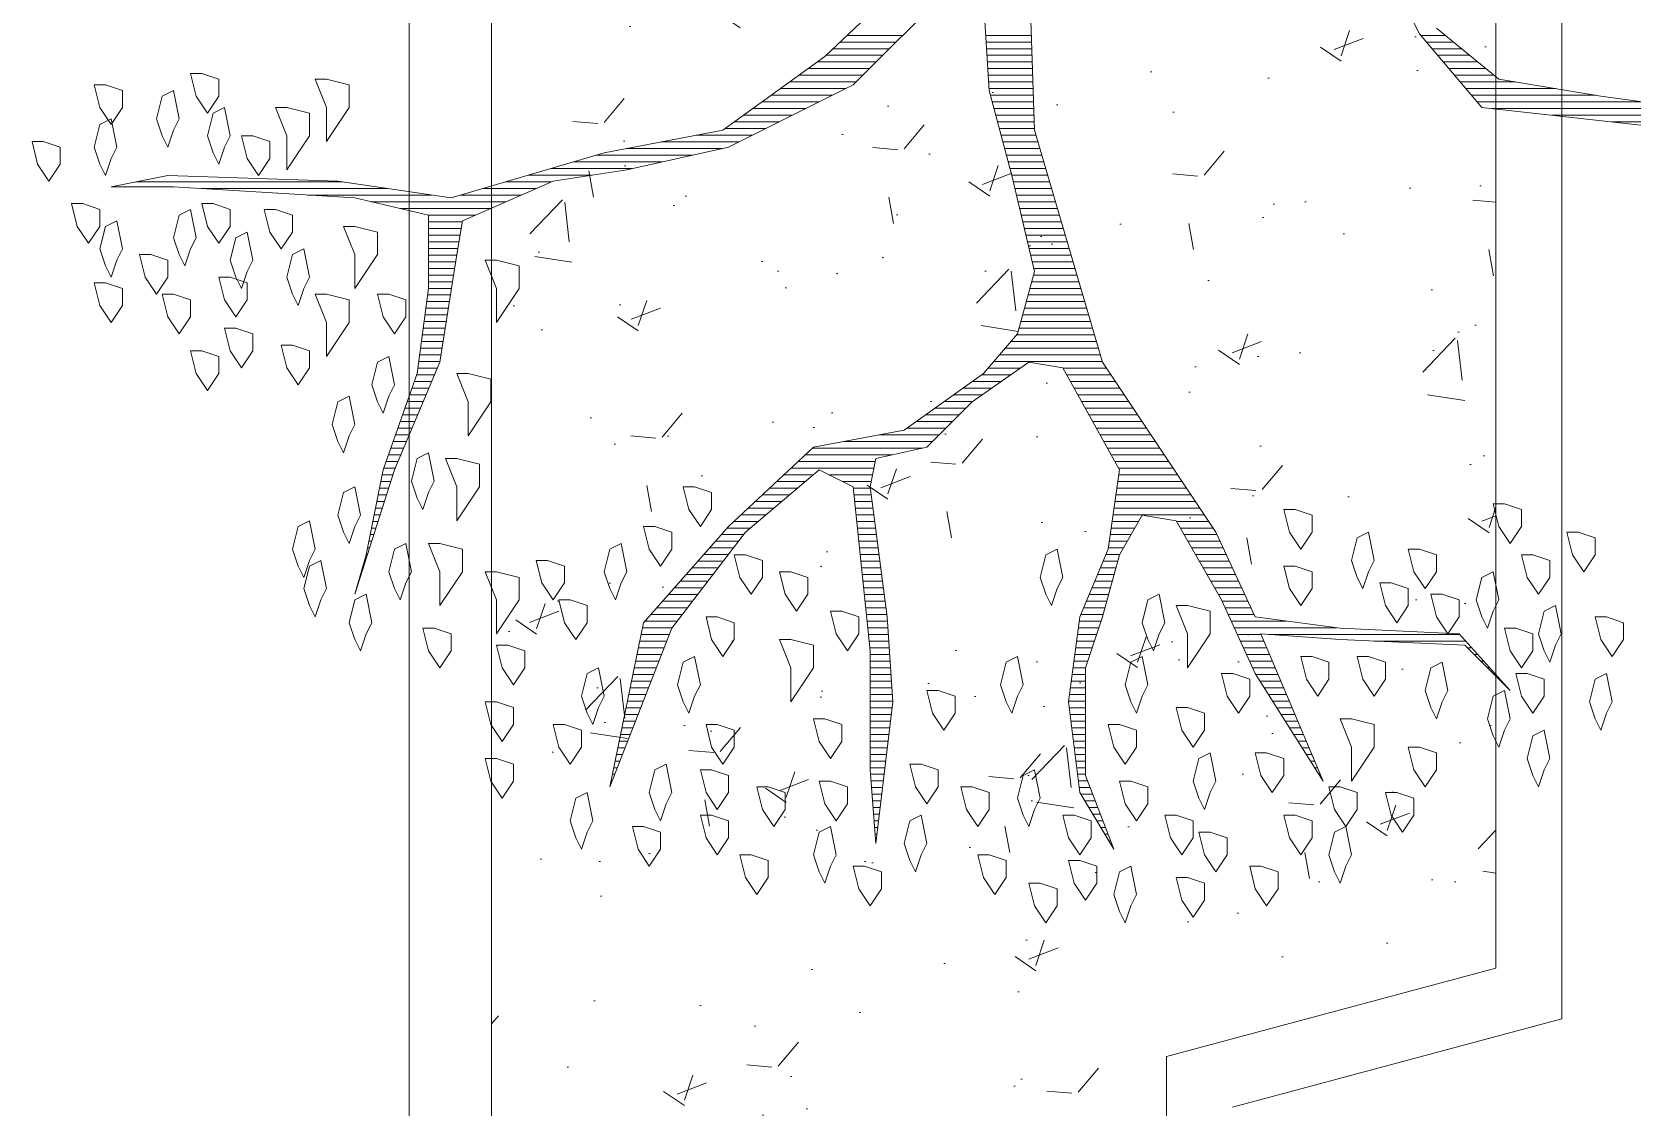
# Model space of a CAD drawing. Header units: metres. Extents: x 12093 to 20303, y 514 to 1412.
# Drawn here: x 19835.673 to 19838.587, y 772.165 to 774.124 of the extents above; entities that cross this region are included whole.
import ezdxf

# ---------------------------------------------------------------- set-up
doc = ezdxf.new("R2010")
doc.units = ezdxf.units.M
doc.layers.get('0').update_dxf_attribs({"lineweight": 13})
for name, color, linetype, lineweight in [('0-JARDI', 72, 'Continuous', 13), ('ARBOLES', 52, 'Continuous', 13), ('grass', 64, 'Continuous', 13), ('MANZANAS-ORIGINALES', 147, 'Continuous', 9)]:
    doc.layers.add(name, color=color, linetype=linetype, lineweight=lineweight)

# ---------------------------------------------------------------- blocks, each defined once
blk = doc.blocks.new('*X7')
at = {"color": 0}
for p, q in [((17.5775, 17.92), (17.578, 17.92)), ((17.5814, 17.91), (17.584, 17.91)), ((17.5852, 17.9), (17.59, 17.9)), ((17.9321, 17.9), (17.9348, 17.9)), ((17.9333, 17.91), (17.9341, 17.91)), ((17.5891, 17.89), (17.596, 17.89)), ((17.5929, 17.88), (17.602, 17.88)), ((17.9297, 17.88), (17.9364, 17.88)), ((17.9309, 17.89), (17.9356, 17.89)), ((17.5967, 17.87), (17.608, 17.87)), ((17.6006, 17.86), (17.614, 17.86)), ((17.6044, 17.85), (17.62, 17.85)), ((17.9261, 17.85), (17.9387, 17.85)), ((17.9273, 17.86), (17.9379, 17.86)), ((17.9285, 17.87), (17.9371, 17.87)), ((17.6083, 17.84), (17.626, 17.84)), ((17.6121, 17.83), (17.6285, 17.83)), ((17.9237, 17.83), (17.9402, 17.83)), ((17.9249, 17.84), (17.9395, 17.84)), ((17.2621, 17.82), (17.2622, 17.82)), ((17.2663, 17.81), (17.2685, 17.81)), ((17.616, 17.82), (17.6298, 17.82)), ((17.6191, 17.81), (17.631, 17.81)), ((17.9213, 17.81), (17.9418, 17.81)), ((17.9225, 17.82), (17.941, 17.82)), ((18.3261, 17.81), (18.3296, 17.81)), ((18.33, 17.82), (18.3316, 17.82)), ((17.2706, 17.8), (17.2748, 17.8)), ((17.2748, 17.79), (17.2811, 17.79)), ((17.279, 17.78), (17.2874, 17.78)), ((17.6191, 17.8), (17.6323, 17.8)), ((17.6191, 17.79), (17.6335, 17.79)), ((17.6191, 17.78), (17.6348, 17.78)), ((17.9177, 17.78), (17.9423, 17.78)), ((17.9189, 17.79), (17.9423, 17.79)), ((17.9201, 17.8), (17.9423, 17.8)), ((18.3143, 17.78), (18.3234, 17.78)), ((18.3182, 17.79), (18.3254, 17.79)), ((18.3221, 17.8), (18.3275, 17.8)), ((17.2832, 17.77), (17.2937, 17.77)), ((17.2875, 17.76), (17.3001, 17.76)), ((17.6191, 17.77), (17.636, 17.77)), ((17.6191, 17.76), (17.6373, 17.76)), ((17.9153, 17.76), (17.9423, 17.76)), ((17.9165, 17.77), (17.9423, 17.77)), ((18.3064, 17.76), (18.3192, 17.76)), ((18.3104, 17.77), (18.3213, 17.77)), ((17.2917, 17.75), (17.3064, 17.75)), ((17.2959, 17.74), (17.3127, 17.74)), ((17.3002, 17.73), (17.319, 17.73)), ((17.6191, 17.75), (17.6385, 17.75)), ((17.6191, 17.74), (17.6398, 17.74)), ((17.6191, 17.73), (17.641, 17.73)), ((17.9117, 17.73), (17.9423, 17.73)), ((17.9129, 17.74), (17.9423, 17.74)), ((17.9141, 17.75), (17.9423, 17.75)), ((18.2946, 17.73), (18.313, 17.73)), ((18.2986, 17.74), (18.3151, 17.74)), ((18.3025, 17.75), (18.3171, 17.75)), ((17.3044, 17.72), (17.3253, 17.72)), ((17.3086, 17.71), (17.3316, 17.71)), ((17.6191, 17.72), (17.6423, 17.72)), ((17.6191, 17.71), (17.6435, 17.71)), ((17.9093, 17.71), (17.9423, 17.71)), ((17.9105, 17.72), (17.9423, 17.72)), ((18.2868, 17.71), (18.3089, 17.71)), ((18.2907, 17.72), (18.3109, 17.72)), ((17.3129, 17.7), (17.3379, 17.7)), ((17.3171, 17.69), (17.3443, 17.69)), ((17.6191, 17.7), (17.6445, 17.7)), ((17.6191, 17.69), (17.6431, 17.69)), ((17.9083, 17.7), (17.9423, 17.7)), ((17.909, 17.69), (17.9423, 17.69)), ((18.2789, 17.69), (18.3047, 17.69)), ((18.2829, 17.7), (18.3068, 17.7)), ((16.9852, 17.68), (16.9856, 17.68)), ((16.9942, 17.67), (16.9956, 17.67)), ((17.0032, 17.66), (17.0056, 17.66)), ((17.3213, 17.68), (17.3506, 17.68)), ((17.3256, 17.67), (17.3569, 17.67)), ((17.3298, 17.66), (17.3632, 17.66)), ((17.6191, 17.68), (17.6418, 17.68)), ((17.6191, 17.67), (17.6405, 17.67)), ((17.6191, 17.66), (17.6391, 17.66)), ((17.9097, 17.68), (17.9423, 17.68)), ((17.9103, 17.67), (17.9423, 17.67)), ((17.911, 17.66), (17.9423, 17.66)), ((18.2671, 17.66), (18.2985, 17.66)), ((18.2711, 17.67), (18.3006, 17.67)), ((18.275, 17.68), (18.3027, 17.68)), ((17.0122, 17.65), (17.0156, 17.65)), ((17.0212, 17.64), (17.0256, 17.64)), ((17.334, 17.65), (17.368, 17.65)), ((17.3382, 17.64), (17.3727, 17.64)), ((17.6157, 17.64), (17.6365, 17.64)), ((17.619, 17.65), (17.6378, 17.65)), ((17.9117, 17.65), (17.9423, 17.65)), ((17.9123, 17.64), (17.9423, 17.64)), ((18.2593, 17.64), (18.2944, 17.64)), ((18.2632, 17.65), (18.2965, 17.65)), ((17.0302, 17.63), (17.0356, 17.63)), ((17.0392, 17.62), (17.0456, 17.62)), ((17.0482, 17.61), (17.1861, 17.61)), ((17.3425, 17.63), (17.3773, 17.63)), ((17.3467, 17.62), (17.3819, 17.62)), ((17.3509, 17.61), (17.3865, 17.61)), ((17.6057, 17.61), (17.6325, 17.61)), ((17.6091, 17.62), (17.6338, 17.62)), ((17.6124, 17.63), (17.6351, 17.63)), ((17.913, 17.63), (17.9423, 17.63)), ((17.9137, 17.62), (17.9428, 17.62)), ((17.9143, 17.61), (17.9438, 17.61)), ((18.2475, 17.61), (18.2882, 17.61)), ((18.2514, 17.62), (18.2903, 17.62)), ((18.2554, 17.63), (18.2923, 17.63)), ((17.0572, 17.6), (17.3444, 17.6)), ((17.2417, 17.59), (17.3957, 17.59)), ((17.3552, 17.6), (17.3911, 17.6)), ((17.5991, 17.59), (17.6298, 17.59)), ((17.6024, 17.6), (17.6311, 17.6)), ((17.915, 17.6), (17.9448, 17.6)), ((17.9157, 17.59), (17.9459, 17.59)), ((18.2394, 17.59), (18.284, 17.59)), ((18.2436, 17.6), (18.2861, 17.6)), ((17.3167, 17.58), (17.4003, 17.58)), ((17.3657, 17.57), (17.405, 17.57)), ((17.5926, 17.57), (17.6261, 17.57)), ((17.5957, 17.58), (17.6285, 17.58)), ((17.9163, 17.58), (17.9469, 17.58)), ((17.9172, 17.57), (17.9479, 17.57)), ((18.2241, 17.57), (18.2717, 17.57)), ((18.2317, 17.58), (18.2805, 17.58)), ((17.3704, 17.56), (17.4096, 17.56)), ((17.3751, 17.55), (17.4142, 17.55)), ((17.3797, 17.54), (17.4197, 17.54)), ((17.5844, 17.54), (17.6136, 17.54)), ((17.5872, 17.55), (17.6178, 17.55)), ((17.5899, 17.56), (17.6219, 17.56)), ((17.9186, 17.56), (17.949, 17.56)), ((17.9199, 17.55), (17.95, 17.55)), ((17.9212, 17.54), (17.951, 17.54)), ((18.2011, 17.54), (18.2452, 17.54)), ((18.2088, 17.55), (18.254, 17.55)), ((18.2164, 17.56), (18.2628, 17.56)), ((17.3844, 17.53), (17.4254, 17.53)), ((17.3891, 17.52), (17.4311, 17.52)), ((17.579, 17.52), (17.6053, 17.52)), ((17.5817, 17.53), (17.6094, 17.53)), ((17.9225, 17.53), (17.9521, 17.53)), ((17.9238, 17.52), (17.9531, 17.52)), ((18.1858, 17.52), (18.2276, 17.52)), ((18.1935, 17.53), (18.2364, 17.53)), ((18.7099, 17.52), (18.7105, 17.52)), ((18.7131, 17.53), (18.7134, 17.53)), ((17.3937, 17.51), (17.4369, 17.51)), ((17.3984, 17.5), (17.4426, 17.5)), ((17.4031, 17.49), (17.4483, 17.49)), ((17.5708, 17.49), (17.5928, 17.49)), ((17.5735, 17.5), (17.5969, 17.5)), ((17.5762, 17.51), (17.6011, 17.51)), ((17.9251, 17.51), (17.9541, 17.51)), ((17.9264, 17.5), (17.9552, 17.5)), ((17.9277, 17.49), (17.9562, 17.49)), ((18.1629, 17.49), (18.2011, 17.49)), ((18.1706, 17.5), (18.2099, 17.5)), ((18.1782, 17.51), (18.2187, 17.51)), ((18.7003, 17.49), (18.7019, 17.49)), ((18.7035, 17.5), (18.7048, 17.5)), ((18.7067, 17.51), (18.7077, 17.51)), ((17.4077, 17.48), (17.454, 17.48)), ((17.4124, 17.47), (17.4597, 17.47)), ((17.5623, 17.47), (17.5849, 17.47)), ((17.568, 17.48), (17.5886, 17.48)), ((17.929, 17.48), (17.9572, 17.48)), ((17.9303, 17.47), (17.9583, 17.47)), ((18.1476, 17.47), (18.1834, 17.47)), ((18.1553, 17.48), (18.1923, 17.48)), ((18.694, 17.47), (18.6971, 17.47)), ((18.6971, 17.48), (18.6991, 17.48)), ((17.4171, 17.46), (17.4654, 17.46)), ((17.4217, 17.45), (17.4711, 17.45)), ((17.5509, 17.45), (17.582, 17.45)), ((17.5566, 17.46), (17.5834, 17.46)), ((17.9316, 17.46), (17.9593, 17.46)), ((17.9329, 17.45), (17.9604, 17.45)), ((18.1323, 17.45), (18.1658, 17.45)), ((18.14, 17.46), (18.1746, 17.46)), ((18.6876, 17.45), (18.6931, 17.45)), ((18.6908, 17.46), (18.6951, 17.46)), ((17.4276, 17.44), (17.4769, 17.44)), ((17.4343, 17.43), (17.4826, 17.43)), ((17.441, 17.42), (17.5777, 17.42)), ((17.5394, 17.43), (17.5792, 17.43)), ((17.5452, 17.44), (17.5806, 17.44)), ((17.9342, 17.44), (17.9614, 17.44)), ((17.9355, 17.43), (17.9624, 17.43)), ((17.9368, 17.42), (17.9635, 17.42)), ((18.0985, 17.42), (18.136, 17.42)), ((18.1103, 17.43), (18.1467, 17.43)), ((18.1221, 17.44), (18.157, 17.44)), ((18.6781, 17.42), (18.6871, 17.42)), ((18.6812, 17.43), (18.6891, 17.43)), ((18.6844, 17.44), (18.6911, 17.44)), ((17.4476, 17.41), (17.5763, 17.41)), ((17.4543, 17.4), (17.5749, 17.4)), ((17.9381, 17.41), (17.9645, 17.41)), ((17.9394, 17.4), (17.9655, 17.4)), ((18.0748, 17.4), (18.1146, 17.4)), ((18.0867, 17.41), (18.1253, 17.41)), ((18.6717, 17.4), (18.6831, 17.4)), ((18.6749, 17.41), (18.6851, 17.41)), ((17.461, 17.39), (17.5734, 17.39)), ((17.4676, 17.38), (17.572, 17.38)), ((17.4743, 17.37), (17.5706, 17.37)), ((17.9407, 17.39), (17.9666, 17.39)), ((17.9407, 17.37), (17.984, 17.37)), ((17.942, 17.38), (17.9676, 17.38)), ((18.0394, 17.37), (18.0824, 17.37)), ((18.0512, 17.38), (18.0931, 17.38)), ((18.063, 17.39), (18.1038, 17.39)), ((18.6621, 17.37), (18.6771, 17.37)), ((18.6653, 17.38), (18.6791, 17.38)), ((18.6685, 17.39), (18.6811, 17.39)), ((17.481, 17.36), (17.5692, 17.36)), ((17.4876, 17.35), (17.5695, 17.35)), ((17.9367, 17.35), (18.061, 17.35)), ((17.9387, 17.36), (18.004, 17.36)), ((18.0276, 17.36), (18.0717, 17.36)), ((18.6555, 17.35), (18.6727, 17.35)), ((18.659, 17.36), (18.6751, 17.36)), ((17.4943, 17.34), (17.5751, 17.34)), ((17.501, 17.33), (17.5807, 17.33)), ((17.9087, 17.33), (18.0396, 17.33)), ((17.9347, 17.34), (18.0503, 17.34)), ((18.6471, 17.33), (18.6656, 17.33)), ((18.6513, 17.34), (18.6692, 17.34)), ((17.5076, 17.32), (17.5862, 17.32)), ((17.5143, 17.31), (17.5918, 17.31)), ((17.521, 17.3), (17.5973, 17.3)), ((17.8387, 17.3), (17.9283, 17.3)), ((17.8487, 17.31), (17.9816, 17.31)), ((17.8637, 17.32), (18.0288, 17.32)), ((18.6345, 17.3), (18.6551, 17.3)), ((18.6387, 17.31), (18.6586, 17.31)), ((18.6429, 17.32), (18.6621, 17.32)), ((17.5276, 17.29), (17.6029, 17.29)), ((17.5343, 17.28), (17.6084, 17.28)), ((17.8187, 17.28), (17.873, 17.28)), ((17.8287, 17.29), (17.887, 17.29)), ((18.626, 17.28), (18.648, 17.28)), ((18.6303, 17.29), (18.6515, 17.29)), ((17.541, 17.27), (17.614, 17.27)), ((17.5476, 17.26), (17.6195, 17.26)), ((17.5543, 17.25), (17.6251, 17.25)), ((17.7884, 17.25), (17.831, 17.25)), ((17.7987, 17.26), (17.845, 17.26)), ((17.8087, 17.27), (17.859, 17.27)), ((18.6134, 17.25), (18.6374, 17.25)), ((18.6176, 17.26), (18.6409, 17.26)), ((18.6218, 17.27), (18.6445, 17.27)), ((17.561, 17.24), (17.6307, 17.24)), ((17.5676, 17.23), (17.6362, 17.23)), ((17.7599, 17.23), (17.803, 17.23)), ((17.7741, 17.24), (17.817, 17.24)), ((18.605, 17.23), (18.6303, 17.23)), ((18.6092, 17.24), (18.6339, 17.24)), ((17.5743, 17.22), (17.6418, 17.22)), ((17.581, 17.21), (17.6473, 17.21)), ((17.7313, 17.21), (17.775, 17.21)), ((17.7456, 17.22), (17.789, 17.22)), ((18.5966, 17.21), (18.6233, 17.21)), ((18.6008, 17.22), (18.6268, 17.22)), ((17.5876, 17.2), (17.6529, 17.2)), ((17.5939, 17.19), (17.7568, 17.19)), ((17.5968, 17.18), (17.7482, 17.18)), ((17.717, 17.2), (17.7653, 17.2)), ((18.5868, 17.18), (18.6189, 17.18)), ((18.5884, 17.19), (18.6202, 17.19)), ((18.5924, 17.2), (18.6215, 17.2)), ((17.5998, 17.17), (17.7396, 17.17)), ((17.6027, 17.16), (17.731, 17.16)), ((18.5837, 17.16), (18.6162, 17.16)), ((18.5853, 17.17), (18.6175, 17.17)), ((17.6056, 17.15), (17.7225, 17.15)), ((17.6085, 17.14), (17.7189, 17.14)), ((17.6115, 17.13), (17.7161, 17.13)), ((18.5789, 17.13), (18.6122, 17.13)), ((18.5805, 17.14), (18.6135, 17.14)), ((18.5821, 17.15), (18.6149, 17.15)), ((17.6144, 17.12), (17.7134, 17.12)), ((17.6173, 17.11), (17.7107, 17.11)), ((18.5758, 17.11), (18.6095, 17.11)), ((18.5774, 17.12), (18.6109, 17.12)), ((17.6203, 17.1), (17.7079, 17.1)), ((17.6232, 17.09), (17.7052, 17.09)), ((18.5726, 17.09), (18.6069, 17.09)), ((18.5742, 17.1), (18.6082, 17.1)), ((17.6261, 17.08), (17.7025, 17.08)), ((17.629, 17.07), (17.6998, 17.07)), ((17.632, 17.06), (17.697, 17.06)), ((18.5679, 17.06), (18.6056, 17.06)), ((18.5695, 17.07), (18.6056, 17.07)), ((18.571, 17.08), (18.6056, 17.08)), ((17.6349, 17.05), (17.6968, 17.05)), ((17.6378, 17.04), (17.6992, 17.04)), ((18.5647, 17.04), (18.6056, 17.04)), ((18.5663, 17.05), (18.6056, 17.05)), ((17.6407, 17.03), (17.7015, 17.03)), ((17.6437, 17.02), (17.7039, 17.02)), ((17.6466, 17.01), (17.7062, 17.01)), ((18.5598, 17.01), (18.6056, 17.01)), ((18.5615, 17.02), (18.6056, 17.02)), ((18.5632, 17.03), (18.6056, 17.03)), ((17.6495, 17), (17.7086, 17)), ((17.6524, 16.99), (17.7109, 16.99)), ((18.5565, 16.99), (18.6056, 16.99)), ((18.5582, 17), (18.6056, 17)), ((17.6554, 16.98), (17.7133, 16.98)), ((17.6583, 16.97), (17.7156, 16.97)), ((18.5353, 16.97), (18.6056, 16.97)), ((18.5548, 16.98), (18.6056, 16.98)), ((17.6612, 16.96), (17.718, 16.96)), ((17.6642, 16.95), (17.7204, 16.95)), ((17.6671, 16.94), (17.7227, 16.94)), ((18.4668, 16.94), (18.5567, 16.94)), ((18.4896, 16.95), (18.6918, 16.95)), ((18.5125, 16.96), (18.6485, 16.96)), ((18.6009, 16.94), (18.7864, 16.94)), ((17.67, 16.93), (17.7251, 16.93)), ((17.6729, 16.92), (17.7274, 16.92)), ((18.4211, 16.92), (18.4892, 16.92)), ((18.4439, 16.93), (18.523, 16.93)), ((18.6675, 16.93), (18.9464, 16.93)), ((18.7342, 16.92), (19.0449, 16.92)), ((17.6759, 16.91), (17.7298, 16.91)), ((17.6788, 16.9), (17.7324, 16.9)), ((17.6817, 16.89), (17.7351, 16.89)), ((18.2545, 16.89), (18.388, 16.89)), ((18.2995, 16.9), (18.4217, 16.9)), ((18.3608, 16.91), (18.4555, 16.91)), ((17.6846, 16.88), (17.7378, 16.88)), ((17.6876, 16.87), (17.7404, 16.87)), ((18.1645, 16.87), (18.3086, 16.87)), ((18.2095, 16.88), (18.3542, 16.88)), ((17.6905, 16.86), (17.7431, 16.86)), ((17.6934, 16.85), (17.7458, 16.85)), ((18.1192, 16.85), (18.2036, 16.85)), ((18.1392, 16.86), (18.2561, 16.86)), ((16.583, 16.83), (16.8288, 16.83)), ((16.6062, 16.82), (16.9188, 16.82)), ((17.6957, 16.84), (17.7484, 16.84)), ((17.6961, 16.83), (17.7511, 16.83)), ((17.6964, 16.82), (17.7538, 16.82)), ((18.0592, 16.82), (18.1324, 16.82)), ((18.0792, 16.83), (18.1463, 16.83)), ((18.0992, 16.84), (18.1601, 16.84)), ((16.7083, 16.81), (17.0088, 16.81)), ((16.7816, 16.8), (17.0309, 16.8)), ((17.6967, 16.81), (17.7564, 16.81)), ((17.6971, 16.8), (17.7591, 16.8)), ((18.0192, 16.8), (18.1047, 16.8)), ((18.0392, 16.81), (18.1186, 16.81)), ((16.8532, 16.79), (17.0394, 16.79)), ((16.9132, 16.78), (17.0478, 16.78)), ((16.9732, 16.77), (17.0563, 16.77)), ((17.6974, 16.79), (17.7618, 16.79)), ((17.6977, 16.78), (17.7639, 16.78)), ((17.6981, 16.77), (17.7645, 16.77)), ((17.9635, 16.77), (18.0632, 16.77)), ((17.9792, 16.78), (18.0771, 16.78)), ((17.9992, 16.79), (18.0909, 16.79)), ((17.0054, 16.76), (17.0647, 16.76)), ((17.0177, 16.75), (17.0732, 16.75)), ((17.6984, 16.76), (17.7651, 16.76)), ((17.6987, 16.75), (17.7657, 16.75)), ((17.9435, 16.75), (18.0355, 16.75)), ((17.9535, 16.76), (18.0494, 16.76)), ((17.0299, 16.74), (17.0817, 16.74)), ((17.0421, 16.73), (17.0901, 16.73)), ((17.6991, 16.74), (17.7664, 16.74)), ((17.6994, 16.73), (17.767, 16.73)), ((17.9235, 16.73), (18.0084, 16.73)), ((17.9335, 16.74), (18.0217, 16.74)), ((17.0543, 16.72), (17.0986, 16.72)), ((17.0665, 16.71), (17.1071, 16.71)), ((17.0788, 16.7), (17.1155, 16.7)), ((17.6997, 16.72), (17.7676, 16.72)), ((17.7001, 16.71), (17.7682, 16.71)), ((17.7004, 16.7), (17.7689, 16.7)), ((17.8935, 16.7), (17.9768, 16.7)), ((17.9035, 16.71), (17.9873, 16.71)), ((17.9135, 16.72), (17.9979, 16.72))]:
    blk.add_line(p, q, dxfattribs=at)
blk = doc.blocks.new('ARBUSTO6')
at = {"layer": 'ARBOLES'}
for points in [[(-0.2769, 1.4579), (-0.3024, 1.4664), (-0.3024, 1.492), (-0.2854, 1.5175), (-0.2684, 1.492), (-0.2599, 1.4579)], [(-0.1919, 1.5005), (-0.2004, 1.4834), (-0.1919, 1.4409), (-0.1748, 1.4494), (-0.1663, 1.4834), (-0.1748, 1.509), (-0.1833, 1.526)], [(-0.0558, 1.4664), (-0.0813, 1.4749), (-0.0813, 1.5005), (-0.0643, 1.526), (-0.0473, 1.5005), (-0.0388, 1.4664)], [(-0.3874, 1.4409), (-0.413, 1.4494), (-0.413, 1.4749), (-0.3959, 1.5005), (-0.3789, 1.4749), (-0.3704, 1.4409)], [(-0.1153, 1.4324), (-0.1408, 1.4409), (-0.1408, 1.4664), (-0.1238, 1.492), (-0.1068, 1.4664), (-0.0983, 1.4324)], [(0.2078, 1.4409), (0.1823, 1.4494), (0.1823, 1.4749), (0.1993, 1.5005), (0.2163, 1.4749), (0.2248, 1.4409)], [(-0.515, 1.4409), (-0.5235, 1.4239), (-0.515, 1.3814), (-0.498, 1.3899), (-0.4895, 1.4239), (-0.498, 1.4494), (-0.5065, 1.4664)], [(0.0207, 1.4239), (-0.0048, 1.4324), (-0.0048, 1.4579), (0.0122, 1.4834), (0.0293, 1.4579), (0.0378, 1.4239)], [(0.2589, 1.4409), (0.2504, 1.4239), (0.2589, 1.3814), (0.2759, 1.3899), (0.2844, 1.4239), (0.2759, 1.4494), (0.2674, 1.4664)], [(0.3779, 1.4239), (0.3524, 1.4324), (0.3524, 1.4579), (0.3694, 1.4834), (0.3864, 1.4579), (0.3949, 1.4239)], [(-0.3109, 1.3899), (-0.3364, 1.3984), (-0.3364, 1.4239), (-0.3194, 1.4494), (-0.3024, 1.4239), (-0.2939, 1.3899)], [(0.1228, 1.4239), (0.1143, 1.4069), (0.1228, 1.3644), (0.1398, 1.3729), (0.1483, 1.4069), (0.1398, 1.4324), (0.1313, 1.4494)], [(-0.4385, 1.3644), (-0.464, 1.3729), (-0.464, 1.3984), (-0.447, 1.4239), (-0.43, 1.3984), (-0.4215, 1.3644)], [(-0.2599, 1.3644), (-0.2854, 1.3729), (-0.2854, 1.3984), (-0.2684, 1.4239), (-0.2514, 1.3984), (-0.2429, 1.3644)], [(-0.1068, 1.3644), (-0.1323, 1.3729), (-0.1323, 1.3984), (-0.1153, 1.4239), (-0.0983, 1.3984), (-0.0898, 1.3644)], [(0.4374, 1.3644), (0.4119, 1.3729), (0.4119, 1.3984), (0.4289, 1.4239), (0.4459, 1.3984), (0.4544, 1.3644)], [(0.5395, 1.3814), (0.514, 1.3899), (0.514, 1.4154), (0.531, 1.4409), (0.548, 1.4154), (0.5565, 1.3814)], [(0.6245, 1.3899), (0.616, 1.3729), (0.6245, 1.3304), (0.6415, 1.3389), (0.65, 1.3729), (0.6415, 1.3984), (0.633, 1.4154)], [(-0.5915, 1.3304), (-0.617, 1.3389), (-0.617, 1.3644), (-0.6, 1.3899), (-0.583, 1.3644), (-0.5745, 1.3304)], [(-0.5065, 1.3219), (-0.532, 1.3304), (-0.532, 1.3559), (-0.515, 1.3814), (-0.498, 1.3559), (-0.4895, 1.3219)], [(-0.1919, 1.3134), (-0.2174, 1.3219), (-0.2174, 1.3474), (-0.2004, 1.3729), (-0.1833, 1.3474), (-0.1748, 1.3134)], [(-0.0473, 1.3559), (-0.0558, 1.3389), (-0.0473, 1.2964), (-0.0303, 1.3049), (-0.0218, 1.3389), (-0.0303, 1.3644), (-0.0388, 1.3814)], [(0.0463, 1.3219), (0.0207, 1.3304), (0.0207, 1.3559), (0.0378, 1.3814), (0.0548, 1.3559), (0.0633, 1.3219)], [(0.2589, 1.3134), (0.2333, 1.3219), (0.2333, 1.3474), (0.2504, 1.3729), (0.2674, 1.3474), (0.2759, 1.3134)], [(0.3524, 1.3219), (0.3269, 1.3304), (0.3269, 1.3559), (0.3439, 1.3814), (0.3609, 1.3559), (0.3694, 1.3219)], [(0.5055, 1.3474), (0.497, 1.3304), (0.5055, 1.2879), (0.5225, 1.2964), (0.531, 1.3304), (0.5225, 1.3559), (0.514, 1.3729)], [(-0.3109, 1.3304), (-0.3194, 1.3134), (-0.3109, 1.2708), (-0.2939, 1.2793), (-0.2854, 1.3134), (-0.2939, 1.3389), (-0.3024, 1.3559)], [(0.1228, 1.2879), (0.0973, 1.2964), (0.0973, 1.3219), (0.1143, 1.3474), (0.1313, 1.3219), (0.1398, 1.2879)], [(0.4374, 1.2964), (0.4119, 1.3049), (0.4119, 1.3304), (0.4289, 1.3559), (0.4459, 1.3304), (0.4544, 1.2964)], [(-0.8126, 1.2964), (-0.8211, 1.2793), (-0.8126, 1.2368), (-0.7956, 1.2453), (-0.7871, 1.2793), (-0.7956, 1.3049), (-0.8041, 1.3219)], [(-0.6256, 1.2623), (-0.6511, 1.2708), (-0.6511, 1.2964), (-0.6341, 1.3219), (-0.617, 1.2964), (-0.6085, 1.2623)], [(-0.3959, 1.2708), (-0.4215, 1.2793), (-0.4215, 1.3049), (-0.4044, 1.3304), (-0.3874, 1.3049), (-0.3789, 1.2708)], [(0.7606, 1.2793), (0.7351, 1.2879), (0.7351, 1.3134), (0.7521, 1.3389), (0.7691, 1.3134), (0.7776, 1.2793)], [(-0.5235, 1.2198), (-0.5575, 1.2283), (-0.5575, 1.2623), (-0.5235, 1.3134), (-0.5235, 1.2623), (-0.5065, 1.2198)], [(-0.1748, 1.2283), (-0.2004, 1.2368), (-0.2004, 1.2623), (-0.1833, 1.2879), (-0.1663, 1.2623), (-0.1578, 1.2283)], [(0.2674, 1.2198), (0.2418, 1.2283), (0.2418, 1.2538), (0.2589, 1.2793), (0.2759, 1.2538), (0.2844, 1.2198)], [(0.4289, 1.2283), (0.4034, 1.2368), (0.4034, 1.2623), (0.4204, 1.2879), (0.4374, 1.2623), (0.4459, 1.2283)], [(0.6585, 1.2283), (0.633, 1.2368), (0.633, 1.2623), (0.65, 1.2879), (0.667, 1.2623), (0.6755, 1.2283)], [(-0.7531, 1.2368), (-0.7616, 1.2198), (-0.7531, 1.1773), (-0.7361, 1.1858), (-0.7276, 1.2198), (-0.7361, 1.2453), (-0.7446, 1.2623)], [(-0.2769, 1.2028), (-0.3024, 1.2113), (-0.3024, 1.2368), (-0.2854, 1.2623), (-0.2684, 1.2368), (-0.2599, 1.2028)], [(0.7606, 1.1943), (0.7351, 1.2028), (0.7351, 1.2283), (0.7521, 1.2538), (0.7691, 1.2283), (0.7776, 1.1943)], [(-0.9062, 1.2113), (-0.9147, 1.1943), (-0.9062, 1.1518), (-0.8892, 1.1603), (-0.8807, 1.1943), (-0.8892, 1.2198), (-0.8977, 1.2368)], [(0.0973, 1.1773), (0.0718, 1.1858), (0.0718, 1.2113), (0.0888, 1.2368), (0.1058, 1.2113), (0.1143, 1.1773)], [(0.6075, 1.2028), (0.599, 1.1858), (0.6075, 1.1433), (0.6245, 1.1518), (0.633, 1.1858), (0.6245, 1.2113), (0.616, 1.2283)], [(-0.7871, 1.1518), (-0.8126, 1.1603), (-0.8126, 1.1858), (-0.7956, 1.2113), (-0.7786, 1.1858), (-0.7701, 1.1518)], [(-0.6596, 1.1943), (-0.6681, 1.1773), (-0.6596, 1.1348), (-0.6426, 1.1433), (-0.6341, 1.1773), (-0.6426, 1.2028), (-0.6511, 1.2198)], [(-0.3449, 1.1518), (-0.3704, 1.1603), (-0.3704, 1.1858), (-0.3534, 1.2113), (-0.3364, 1.1858), (-0.3279, 1.1518)], [(-0.2089, 1.1858), (-0.2174, 1.1688), (-0.2089, 1.1263), (-0.1919, 1.1348), (-0.1833, 1.1688), (-0.1919, 1.1943), (-0.2004, 1.2113)], [(-0.0218, 1.1858), (-0.0303, 1.1688), (-0.0218, 1.1263), (-0.0048, 1.1348), (0.0037, 1.1688), (-0.0048, 1.1943), (-0.0133, 1.2113)], [(0.463, 1.1858), (0.4544, 1.1688), (0.463, 1.1263), (0.48, 1.1348), (0.4885, 1.1688), (0.48, 1.1943), (0.4715, 1.2113)], [(-0.549, 1.1263), (-0.5745, 1.1348), (-0.5745, 1.1603), (-0.5575, 1.1858), (-0.5405, 1.1603), (-0.532, 1.1263)], [(-0.464, 1.1263), (-0.4895, 1.1348), (-0.4895, 1.1603), (-0.4725, 1.1858), (-0.4555, 1.1603), (-0.447, 1.1263)], [(0.3184, 1.1008), (0.2844, 1.1093), (0.2844, 1.1433), (0.3184, 1.1943), (0.3184, 1.1433), (0.3354, 1.1008)], [(0.7436, 1.1093), (0.7181, 1.1178), (0.7181, 1.1433), (0.7351, 1.1688), (0.7521, 1.1433), (0.7606, 1.1093)], [(-0.8296, 1.1093), (-0.8381, 1.0923), (-0.8296, 1.0497), (-0.8126, 1.0582), (-0.8041, 1.0923), (-0.8126, 1.1178), (-0.8211, 1.1348)], [(-0.7701, 1.0838), (-0.7956, 1.0923), (-0.7956, 1.1178), (-0.7786, 1.1433), (-0.7616, 1.1178), (-0.7531, 1.0838)], [(-0.2769, 1.0497), (-0.3109, 1.0582), (-0.3109, 1.0923), (-0.2769, 1.1433), (-0.2769, 1.0923), (-0.2599, 1.0497)], [(0.8541, 1.0838), (0.8286, 1.0923), (0.8286, 1.1178), (0.8456, 1.1433), (0.8626, 1.1178), (0.8711, 1.0838)], [(-0.9062, 1.0667), (-0.9317, 1.0753), (-0.9317, 1.1008), (-0.9147, 1.1263), (-0.8977, 1.1008), (-0.8892, 1.0667)], [(-0.2344, 1.0923), (-0.2429, 1.0753), (-0.2344, 1.0327), (-0.2174, 1.0412), (-0.2089, 1.0753), (-0.2174, 1.1008), (-0.2259, 1.1178)], [(0.2418, 1.0582), (0.2163, 1.0667), (0.2163, 1.0923), (0.2333, 1.1178), (0.2504, 1.0923), (0.2589, 1.0582)], [(0.4289, 1.0667), (0.4034, 1.0753), (0.4034, 1.1008), (0.4204, 1.1263), (0.4374, 1.1008), (0.4459, 1.0667)], [(0.9562, 1.0923), (0.9477, 1.0753), (0.9562, 1.0327), (0.9732, 1.0412), (0.9817, 1.0753), (0.9732, 1.1008), (0.9647, 1.1178)], [(-0.7361, 1.0582), (-0.7446, 1.0412), (-0.7361, 0.9987), (-0.7191, 1.0072), (-0.7106, 1.0412), (-0.7191, 1.0667), (-0.7276, 1.0838)], [(-0.6596, 1.0327), (-0.6851, 1.0412), (-0.6851, 1.0667), (-0.6681, 1.0923), (-0.6511, 1.0667), (-0.6426, 1.0327)], [(0.65, 1.0412), (0.6245, 1.0497), (0.6245, 1.0753), (0.6415, 1.1008), (0.6585, 1.0753), (0.667, 1.0412)], [(0.7606, 0.9987), (0.7266, 1.0072), (0.7266, 1.0412), (0.7606, 1.0923), (0.7606, 1.0412), (0.7776, 0.9987)], [(-0.583, 1.0157), (-0.6085, 1.0242), (-0.6085, 1.0497), (-0.5915, 1.0753), (-0.5745, 1.0497), (-0.566, 1.0157)], [(0.3184, 0.9987), (0.2929, 1.0072), (0.2929, 1.0327), (0.3099, 1.0582), (0.3269, 1.0327), (0.3354, 0.9987)], [(1.0242, 1.0412), (1.0157, 1.0242), (1.0242, 0.9817), (1.0412, 0.9902), (1.0497, 1.0242), (1.0412, 1.0497), (1.0327, 1.0667)], [(-0.4385, 0.9902), (-0.464, 0.9987), (-0.464, 1.0242), (-0.447, 1.0497), (-0.43, 1.0242), (-0.4215, 0.9902)], [(-0.0813, 1.0242), (-0.0898, 1.0072), (-0.0813, 0.9647), (-0.0643, 0.9732), (-0.0558, 1.0072), (-0.0643, 1.0327), (-0.0728, 1.0497)], [(0.5735, 1.0157), (0.565, 0.9987), (0.5735, 0.9562), (0.5905, 0.9647), (0.599, 0.9987), (0.5905, 1.0242), (0.582, 1.0412)], [(0.6841, 0.9817), (0.6585, 0.9902), (0.6585, 1.0157), (0.6755, 1.0412), (0.6926, 1.0157), (0.7011, 0.9817)], [(0.8456, 0.9562), (0.8116, 0.9647), (0.8116, 0.9987), (0.8456, 1.0497), (0.8456, 0.9987), (0.8626, 0.9562)], [(0.8967, 1.0157), (0.8881, 0.9987), (0.8967, 0.9562), (0.9137, 0.9647), (0.9222, 0.9987), (0.9137, 1.0242), (0.9052, 1.0412)], [(-0.7956, 0.9732), (-0.8211, 0.9817), (-0.8211, 1.0072), (-0.8041, 1.0327), (-0.7871, 1.0072), (-0.7786, 0.9732)], [(-0.6256, 0.9647), (-0.6511, 0.9732), (-0.6511, 0.9987), (-0.6341, 1.0242), (-0.617, 0.9987), (-0.6085, 0.9647)], [(-0.549, 0.9987), (-0.5575, 0.9817), (-0.549, 0.9392), (-0.532, 0.9477), (-0.5235, 0.9817), (-0.532, 1.0072), (-0.5405, 1.0242)], [(0.3864, 0.9732), (0.3609, 0.9817), (0.3609, 1.0072), (0.3779, 1.0327), (0.3949, 1.0072), (0.4034, 0.9732)], [(-0.8637, 0.9392), (-0.8892, 0.9477), (-0.8892, 0.9732), (-0.8722, 0.9987), (-0.8552, 0.9732), (-0.8467, 0.9392)], [(0.5225, 0.9307), (0.497, 0.9392), (0.497, 0.9647), (0.514, 0.9902), (0.531, 0.9647), (0.5395, 0.9307)], [(1.0412, 0.9817), (1.0327, 0.9647), (1.0412, 0.9222), (1.0582, 0.9307), (1.0667, 0.9647), (1.0582, 0.9902), (1.0497, 1.0072)], [(-0.4385, 0.9052), (-0.464, 0.9137), (-0.464, 0.9392), (-0.447, 0.9647), (-0.43, 0.9392), (-0.4215, 0.9052)], [(-0.7531, 0.8967), (-0.7786, 0.9052), (-0.7786, 0.9307), (-0.7616, 0.9562), (-0.7446, 0.9307), (-0.7361, 0.8967)], [(0.9732, 0.9307), (0.9647, 0.9137), (0.9732, 0.8712), (0.9902, 0.8797), (0.9987, 0.9137), (0.9902, 0.9392), (0.9817, 0.9562)], [(0.463, 0.8712), (0.4374, 0.8797), (0.4374, 0.9052), (0.4544, 0.9307), (0.4715, 0.9052), (0.48, 0.8712)], [(0.8201, 0.8286), (0.7861, 0.8371), (0.7861, 0.8712), (0.8201, 0.9222), (0.8201, 0.8712), (0.8371, 0.8286)], [(0.8626, 0.8797), (0.8541, 0.8626), (0.8626, 0.8201), (0.8796, 0.8286), (0.8881, 0.8626), (0.8796, 0.8882), (0.8711, 0.9052)], [(0.9817, 0.7946), (0.9732, 0.7776), (0.9817, 0.7351), (0.9987, 0.7436), (1.0072, 0.7776), (0.9987, 0.8031), (0.9902, 0.8201)], [(0.8031, 0.7011), (0.7691, 0.7096), (0.7691, 0.7436), (0.8031, 0.7946), (0.8031, 0.7436), (0.8201, 0.7011)], [(0.9222, 0.7351), (0.9137, 0.7181), (0.9222, 0.6756), (0.9392, 0.6841), (0.9477, 0.7181), (0.9392, 0.7436), (0.9307, 0.7606)], [(1.2028, 0.6671), (1.1773, 0.6756), (1.1773, 0.7011), (1.1943, 0.7266), (1.2113, 0.7011), (1.2198, 0.6671)], [(1.0667, 0.6586), (1.0412, 0.6671), (1.0412, 0.6926), (1.0582, 0.7181), (1.0752, 0.6926), (1.0837, 0.6586)], [(1.0157, 0.582), (0.9817, 0.5905), (0.9817, 0.6245), (1.0157, 0.6756), (1.0157, 0.6245), (1.0327, 0.582)], [(1.1518, 0.633), (1.1263, 0.6415), (1.1263, 0.6671), (1.1433, 0.6926), (1.1603, 0.6671), (1.1688, 0.633)], [(0.9222, 0.582), (0.8967, 0.5905), (0.8967, 0.616), (0.9137, 0.6415), (0.9307, 0.616), (0.9392, 0.582)], [(1.2453, 0.582), (1.2198, 0.5905), (1.2198, 0.616), (1.2368, 0.6415), (1.2538, 0.616), (1.2623, 0.582)], [(0.7606, 0.531), (0.7266, 0.5395), (0.7266, 0.5735), (0.7606, 0.6245), (0.7606, 0.5735), (0.7776, 0.531)], [(1.1603, 0.5565), (1.1348, 0.565), (1.1348, 0.5905), (1.1518, 0.616), (1.1688, 0.5905), (1.1773, 0.5565)], [(1.3474, 0.565), (1.3218, 0.5735), (1.3218, 0.599), (1.3389, 0.6245), (1.3559, 0.599), (1.3644, 0.565)], [(1.0497, 0.5735), (1.0412, 0.5565), (1.0497, 0.514), (1.0667, 0.5225), (1.0752, 0.5565), (1.0667, 0.582), (1.0582, 0.599)], [(1.2793, 0.5225), (1.2538, 0.531), (1.2538, 0.5565), (1.2708, 0.582), (1.2878, 0.5565), (1.2963, 0.5225)], [(0.9732, 0.48), (0.9392, 0.4885), (0.9392, 0.5225), (0.9732, 0.5735), (0.9732, 0.5225), (0.9902, 0.48)], [(1.1348, 0.548), (1.1263, 0.531), (1.1348, 0.4885), (1.1518, 0.497), (1.1603, 0.531), (1.1518, 0.5565), (1.1433, 0.5735)], [(1.3304, 0.531), (1.3218, 0.514), (1.3304, 0.4715), (1.3474, 0.48), (1.3559, 0.514), (1.3474, 0.5395), (1.3389, 0.5565)], [(1.2198, 0.514), (1.2113, 0.497), (1.2198, 0.4545), (1.2368, 0.463), (1.2453, 0.497), (1.2368, 0.5225), (1.2283, 0.5395)], [(1.0922, 0.4545), (1.0667, 0.463), (1.0667, 0.4885), (1.0837, 0.514), (1.1007, 0.4885), (1.1092, 0.4545)], [(1.1858, 0.4459), (1.1603, 0.4545), (1.1603, 0.48), (1.1773, 0.5055), (1.1943, 0.48), (1.2028, 0.4459)], [(1.3814, 0.4459), (1.3559, 0.4545), (1.3559, 0.48), (1.3729, 0.5055), (1.3899, 0.48), (1.3984, 0.4459)], [(1.4409, 0.3524), (1.4154, 0.3609), (1.4154, 0.3864), (1.4324, 0.4119), (1.4494, 0.3864), (1.4579, 0.3524)], [(1.0752, 0.3014), (1.0412, 0.3099), (1.0412, 0.3439), (1.0752, 0.3949), (1.0752, 0.3439), (1.0922, 0.3014)], [(1.1263, 0.3439), (1.1007, 0.3524), (1.1007, 0.3779), (1.1178, 0.4034), (1.1348, 0.3779), (1.1433, 0.3439)], [(1.1688, 0.3609), (1.1603, 0.3439), (1.1688, 0.3014), (1.1858, 0.3099), (1.1943, 0.3439), (1.1858, 0.3694), (1.1773, 0.3864)], [(1.3389, 0.3779), (1.3304, 0.3609), (1.3389, 0.3184), (1.3559, 0.3269), (1.3644, 0.3609), (1.3559, 0.3864), (1.3474, 0.4034)], [(1.2453, 0.3354), (1.2368, 0.3184), (1.2453, 0.2759), (1.2623, 0.2844), (1.2708, 0.3184), (1.2623, 0.3439), (1.2538, 0.3609)], [(1.0157, 0.2589), (0.9817, 0.2674), (0.9817, 0.3014), (1.0157, 0.3524), (1.0157, 0.3014), (1.0327, 0.2589)], [(1.3474, 0.2674), (1.3218, 0.2759), (1.3218, 0.3014), (1.3389, 0.3269), (1.3559, 0.3014), (1.3644, 0.2674)], [(1.2028, 0.2504), (1.1773, 0.2589), (1.1773, 0.2844), (1.1943, 0.3099), (1.2113, 0.2844), (1.2198, 0.2504)]]:
    blk.add_lwpolyline(points, close=True, dxfattribs=at)
at = {"layer": 'ARBOLES', "color": 7}
for points in [[(-0.5575, 0.0548), (-0.6256, 0.1908), (-0.7191, 0.3014), (-1.1018, 0.3439)], [(-1.0848, 0.3099), (-0.8977, 0.2844), (-0.7446, 0.2589), (-0.6511, 0.1823)], [(0.1058, 0.0718), (0.2674, 0.2248), (0.4204, 0.3354), (0.599, 0.3694), (0.8286, 0.4374), (0.9987, 0.4119), (1.2538, 0.4034), (1.3389, 0.4204), (1.2453, 0.4204), (0.9732, 0.4374), (0.8626, 0.463), (0.8626, 0.5735), (0.8796, 0.7011), (0.9307, 0.8456), (0.9562, 0.9732), (0.9732, 1.0327), (0.9137, 0.8456), (0.8456, 0.6841), (0.8201, 0.5225), (0.8116, 0.4715), (0.6755, 0.4119), (0.565, 0.3949), (0.4119, 0.3609), (0.2248, 0.2674), (0.0803, 0.1228)], [(0.0293, 0.1398), (0.0207, 0.2759), (-0.0133, 0.4034), (-0.0473, 0.548), (-0.0218, 0.6415), (0.0293, 0.7011), (0.1483, 0.7861), (0.2844, 0.8116), (0.4119, 0.9307), (0.5395, 1.0753), (0.5905, 1.3219), (0.497, 1.0838), (0.3864, 0.9392), (0.2759, 0.8456), (0.2248, 0.8712), (0.1993, 1.1178), (0.1993, 1.2964), (0.1908, 1.4069), (0.1653, 1.1943), (0.1738, 1.0667), (0.1993, 0.8712), (0.1908, 0.8286), (0.1143, 0.8116), (0.0463, 0.7436), (-0.0388, 0.6841), (-0.0898, 0.6926), (-0.1748, 0.8456), (-0.1578, 0.9647), (-0.1153, 1.0667), (-0.0983, 1.1943), (-0.1153, 1.3304), (-0.1663, 1.4154), (-0.1238, 1.3049), (-0.1238, 1.1433), (-0.1493, 1.0667), (-0.1748, 0.9732), (-0.2089, 0.9137), (-0.2599, 0.9222), (-0.3279, 1.0412), (-0.3789, 1.1518), (-0.481, 1.3134), (-0.3874, 1.0923), (-0.5065, 1.1008), (-0.6936, 1.1093), (-0.7616, 1.1773), (-0.6851, 1.0923), (-0.5065, 1.0838), (-0.3789, 1.0667), (-0.3194, 0.9392), (-0.1493, 0.6841), (-0.0473, 0.3354), (-0.0388, 0.0803)]]:
    blk.add_lwpolyline(points, dxfattribs=at)
at = {"layer": 'ARBOLES'}
blk.add_blockref('*X7', (-17.7429, -16.5069), dxfattribs=at)
blk = doc.blocks.new('ARBUST13')
at = {"layer": 'ARBOLES'}
blk.add_blockref('ARBUSTO6', (0, 0.025), dxfattribs=at)

msp = doc.modelspace()

# ---------------------------------------------------------------- hatches: boundary and pattern name
at = {"layer": 'grass'}
h = msp.add_hatch(dxfattribs=at)
h.set_pattern_fill('AR-CONC', color=256, scale=0.003, style=0)
h.set_pattern_definition([(50, (0, 0), (0.546554007, -0.047817257), [0.05715, -0.62865]), (355, (0, 0), (-0.105728478, 0.573169929), [0.04572, -0.50292]), (100.451, (0.04555, -0.004), (0.440827505, 0.525350063), [0.04857, -0.53427]), (46.1842, (0, 0.1524), (0.813237123, -0.126126984), [0.085725, -0.942975]), (96.6356, (0.0678, 0.1419), (0.712212703, 0.742276668), [0.072855, -0.801405]), (351.184, (0, 0.1524), (0.712213817, 0.742275354), [0.06858, -0.75438]), (21, (0.0762, 0.1143), (0.45484464, -0.306796556), [0.05715, -0.62865]), (326, (0.0762, 0.1143), (0.185406085, 0.552563898), [0.04572, -0.50292]), (71.4514, (0.1141, 0.08873), (0.640249472, 0.245768573), [0.04857, -0.53427]), (37.5, (0, 0), (0.0092658098, 0.2536651166), [0, -0.496824, 0, -0.51054, 0, -0.504825]), (7.5, (0, 0), (0.2004589875, 0.3005417245), [0, -0.291084, 0, -0.485394, 0, -0.192405]), (327.5, (-0.16993, 0), (0.4067717855, -0.017186232), [0, -0.1905, 0, -0.59436, 0, -0.78867]), (317.5, (-0.24613, 0), (0.444387544, 0.076279473), [0, -0.24765, 0, -0.394716, 0, -0.56007])])
h.paths.add_polyline_path([(19836.5097, 770.4458), (19837.7397, 770.3868), (19837.7397, 772.257), (19838.3397, 772.4177), (19838.3397, 775.9228), (19836.5097, 776.0403)])
h.paths.add_polyline_path([(19840.9797, 770.2315), (19842.2097, 770.1725), (19842.2097, 775.6743), (19840.3797, 775.7918), (19840.3797, 772.4177), (19840.9797, 772.257)])
h.paths.add_polyline_path([(19836.5097, 770.4458), (19836.5097, 767.9556), (19838.3397, 767.851), (19838.3397, 769.912), (19837.7397, 770.0728), (19837.7397, 770.3868)])
h.paths.add_polyline_path([(19840.3797, 769.912), (19840.3797, 767.7343), (19842.2097, 767.6296), (19842.2097, 770.1725), (19840.9797, 770.2315), (19840.9797, 770.0728)])

# ---------------------------------------------------------------- linework, layer by layer
at = {"layer": 'MANZANAS-ORIGINALES'}
for p, q in [((19836.3597, 755.2304), (19836.3597, 829.9033)), ((19836.5097, 756.3504), (19836.5097, 828.7833)), ((19838.4597, 772.3256), (19838.4597, 776.119)), ((19838.3397, 772.4177), (19838.3397, 776.0269)), ((19838.3397, 772.4177), (19837.7397, 772.257)), ((19838.4597, 772.3256), (19837.8597, 772.1649)), ((19837.7397, 770.0728), (19837.7397, 772.257))]:
    msp.add_line(p, q, dxfattribs=at)

# ---------------------------------------------------------------- block references
at = {"layer": '0-JARDI', "xscale": 1.213369402147331, "yscale": 1.213369402147331, "zscale": 1.213369402147331, "rotation": 180}
msp.add_blockref('ARBUST13', (19837.4415, 774.3827), dxfattribs=at)

doc.saveas('drawing.dxf')
